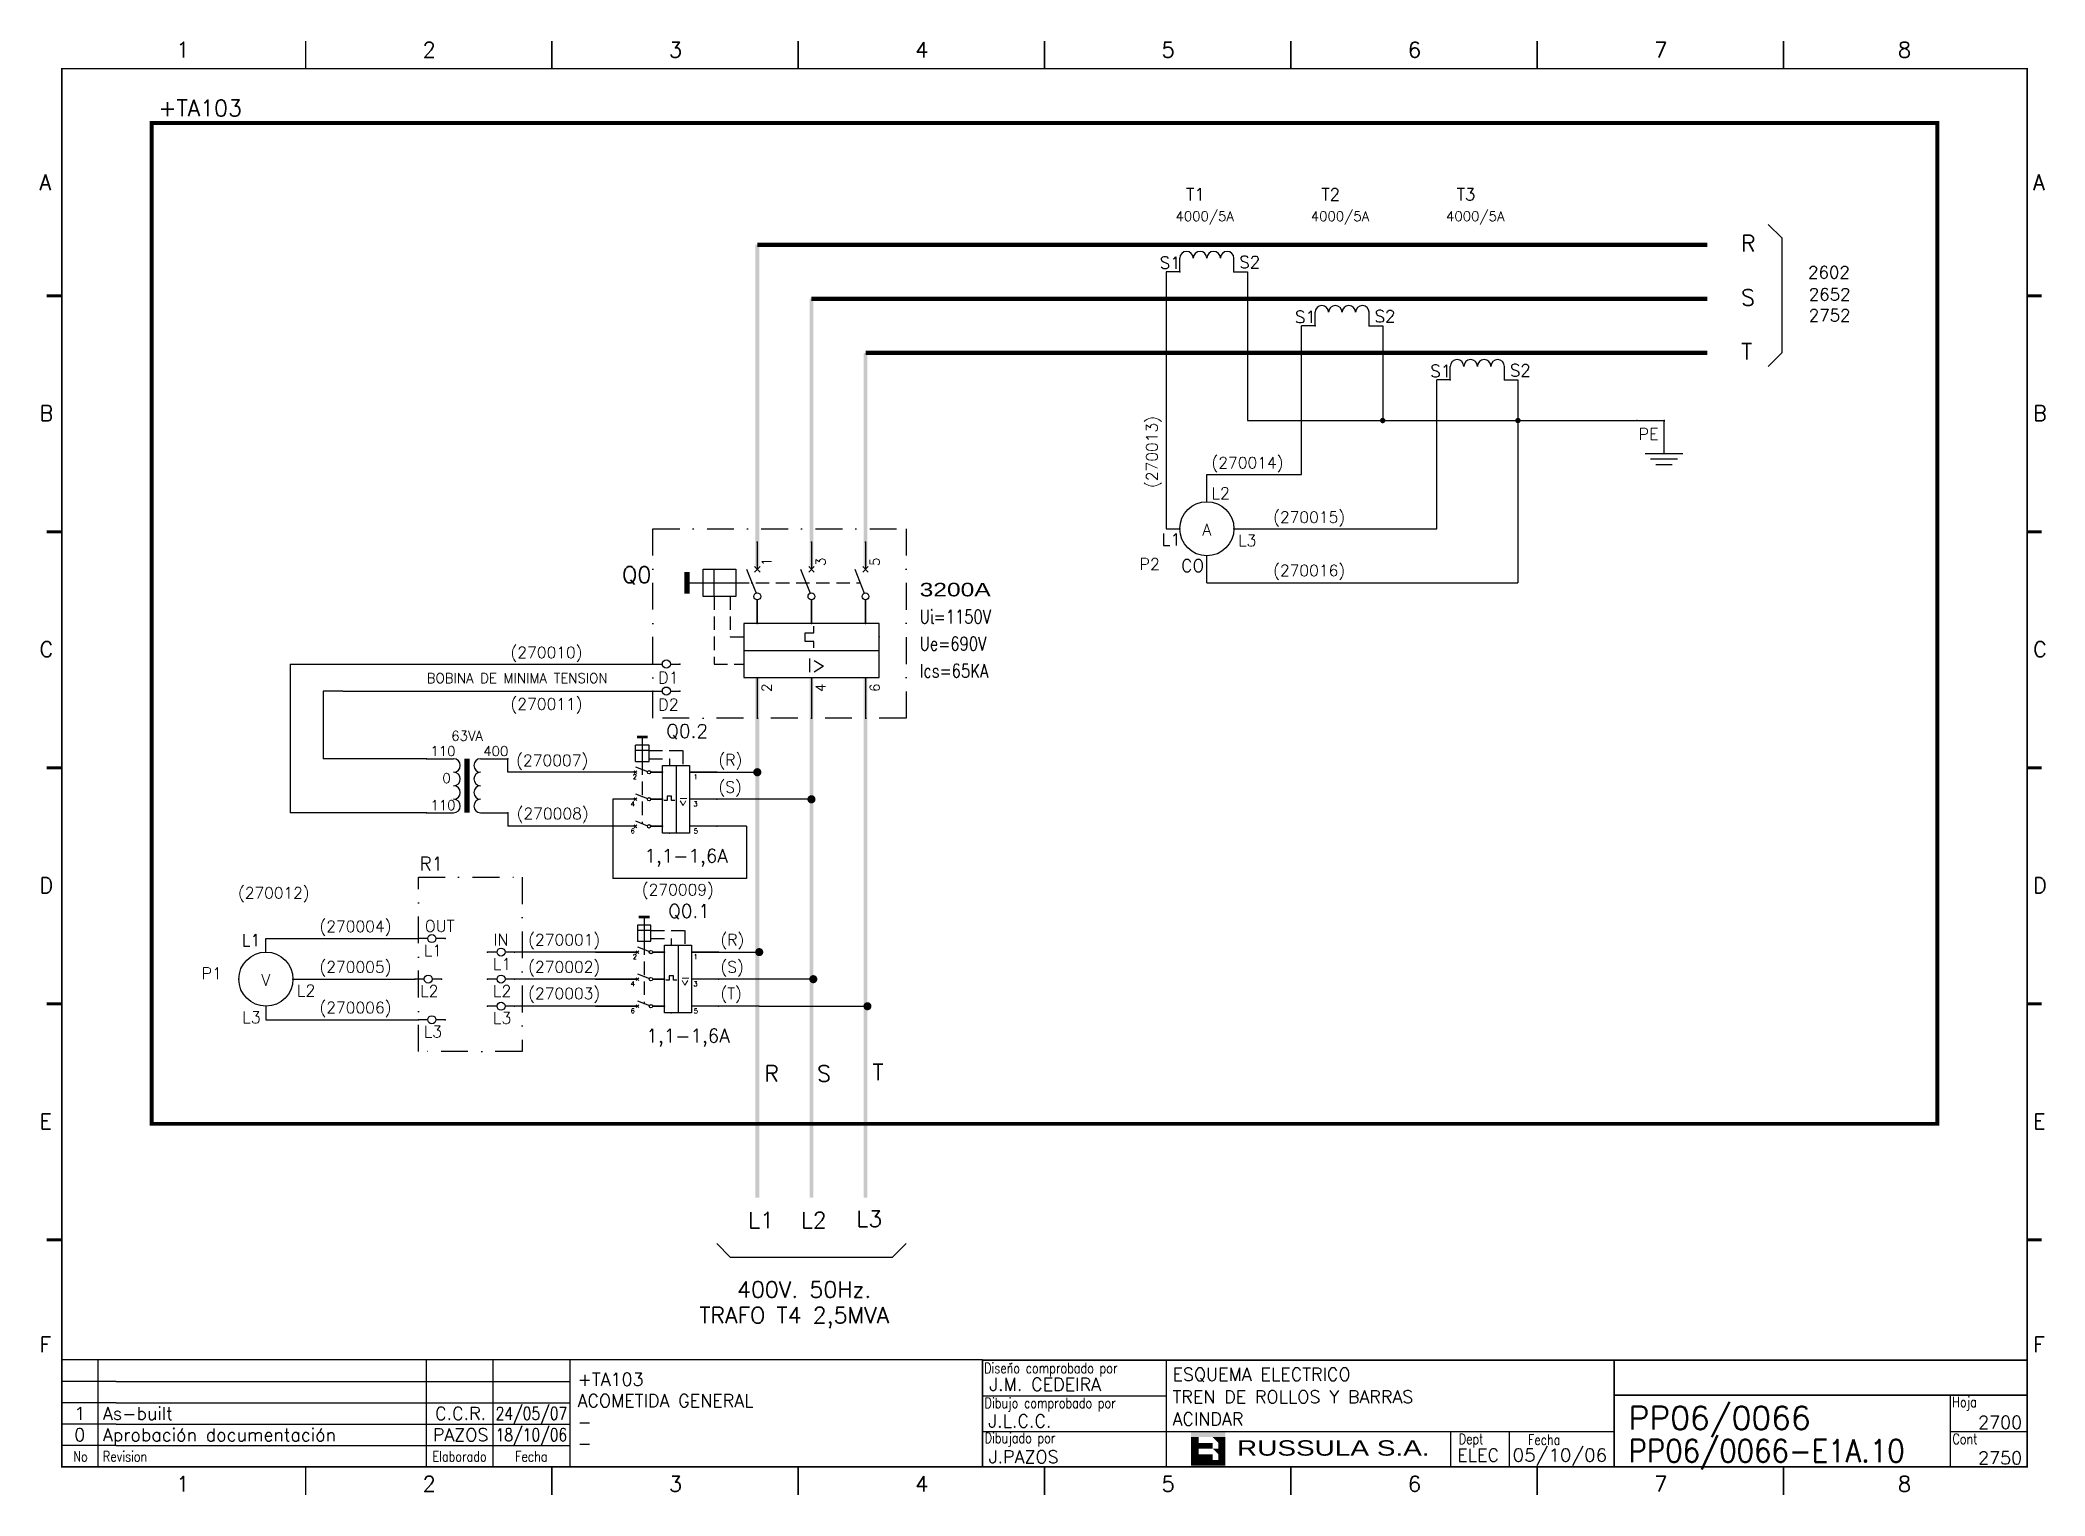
# Model space of a CAD drawing. Extents: x 415 to 789, y 5 to 276.
import ezdxf
from ezdxf.enums import TextEntityAlignment as Align

# ---------------------------------------------------------------- set-up
doc = ezdxf.new("R2010")
doc.units = 0
doc.header["$LTSCALE"] = 10
doc.header["$MEASUREMENT"] = 0
doc.linetypes.add('DASHDOT', pattern=[1, 0.5, -0.25, 0, -0.25])
doc.linetypes.add('HIDDEN', pattern=[0.375, 0.25, -0.125])
doc.layers.get('0').update_dxf_attribs({"linetype": 'CONTINUOUS'})
for name, color, linetype in [('$TYP', 7, 'CONTINUOUS'), ('1', 7, 'CONTINUOUS'), ('10', 5, 'CONTINUOUS'), ('102', 7, 'CONTINUOUS'), ('2', 7, 'CONTINUOUS'), ('8', 1, 'CONTINUOUS'), ('9', 6, 'CONTINUOUS'), ('DIBUJO', 7, 'CONTINUOUS'), ('NODE', 7, 'CONTINUOUS')]:
    doc.layers.add(name, color=color, linetype=linetype)
doc.styles.add('HELV', font='HELV.SHX')
doc.styles.add('HELVETICA', font='HELV.SHX')
doc.styles.add('LABEL', font='SIMPLEX', dxfattribs={"width": 0.8, "height": 4})
doc.styles.add('ROMANS', font='ROMANS.SHX')
doc.styles.get("Standard").update_dxf_attribs({"font": 'simplex'})

# ---------------------------------------------------------------- blocks, each defined once
blk = doc.blocks.new('NOD', base_point=(237.5, 170))
at = {"layer": 'NODE'}
blk.add_point((237.5, 170), dxfattribs=at)
blk = doc.blocks.new('$000525')
at = {"layer": '2'}
for p, q in [((0, 0), (0, -5)), ((10, 0), (10, -5)), ((0, -10), (0, -15)), ((10, -10), (10, -15))]:
    blk.add_line(p, q, dxfattribs=at)
blk.add_lwpolyline([(0, -7.5, 1, 1, 0), (10, -7.5, 1, 1, 0)], format="xyseb", dxfattribs=at)
for centre, start, end in [((1.25, -5), 180, 0), ((3.75, -5), 180, 0), ((6.25, -5), 180, 0), ((8.75, -5), 180, 0), ((1.25, -10), 0, 180), ((3.75, -10), 0, 180), ((6.25, -10), 0, 180), ((8.75, -10), 0, 180)]:
    blk.add_arc(centre, 1.25, start, end, dxfattribs=at)
for p in [(0, 0), (10, 0), (0, -15), (10, -15)]:
    blk.add_blockref('NOD', p, dxfattribs=at)
at = {"layer": '$TYP', "flags": 3}
blk.add_attdef('TYP', text='', height=2.5, dxfattribs=at).set_placement((-5, -12.5), align=Align.CENTER)
at = {"layer": '8'}
for tag, p in [('1A', (2.5, 0)), ('2A', (12.5, 0)), ('3A', (2.5, -15)), ('4A', (12.5, -15))]:
    blk.add_attdef(tag, text='', height=2.5, dxfattribs=at).set_placement(p, align=Align.CENTER)
at = {"layer": '9'}
blk.add_attdef('ID', text='', height=2.5, dxfattribs=at).set_placement((-5, -6.25), align=Align.CENTER)
blk = doc.blocks.new('$080101')
at = {"layer": '2'}
blk.add_circle((5, 0), 5, dxfattribs=at)
for p in [(0, 0), (10, 0)]:
    blk.add_blockref('NOD', p, dxfattribs=at)
at = {"layer": '$TYP', "flags": 3}
blk.add_attdef('TYP', text='', height=2.15, dxfattribs=at).set_placement((5, -8.75), align=Align.CENTER)
at = {"layer": '8'}
blk.add_attdef('1A', text='', height=2.15, dxfattribs=at).set_placement((-1, -3.325), align=Align.RIGHT)
blk.add_attdef('2A', (11, -3.325), '', height=2.15, dxfattribs=at)
at = {"layer": '9'}
for tag, p in [('ID', (5, 6.175)), ('FUNK', (5, -1.25))]:
    blk.add_attdef(tag, text='', height=2.15, dxfattribs=at).set_placement(p, align=Align.CENTER)
blk = doc.blocks.new('$$PLL21C')
for p, q in [((-2.5, 0), (-0.75, 0)), ((0.75, 0), (2.5, 0))]:
    blk.add_line(p, q)
at = {"layer": '2'}
blk.add_circle((0, 0), 0.75, dxfattribs=at)
for p in [(-2.5, 0), (2.5, 0)]:
    blk.add_blockref('NOD', p, dxfattribs=at)
at = {"layer": '8'}
blk.add_attdef('*A', (-1.5, -3.575), '', height=2.15, dxfattribs=at)
at = {"layer": '9'}
blk.add_attdef('ID', (-1.5, 1.25), '', height=2.15, dxfattribs=at)
blk = doc.blocks.new('$060303')
at = {"layer": '2'}
for p, q in [((0, 0), (2.5, 0)), ((0, -10), (2.5, -10))]:
    blk.add_line(p, q, dxfattribs=at)
for centre in [(2.5, -1.25), (2.5, -3.75), (2.5, -6.25), (2.5, -8.75)]:
    blk.add_arc(centre, 1.25, 270, 90, dxfattribs=at)
for p in [(0, 0), (0, -10)]:
    blk.add_blockref('NOD', p, dxfattribs=at)
at = {"layer": '$TYP', "flags": 3}
blk.add_attdef('TYP', text='', height=2.15, dxfattribs=at).set_placement((2.5, -15), align=Align.CENTER)
at = {"layer": '8'}
for tag, p in [('1A', (1.5, -3.325)), ('2A', (1.5, -13.325))]:
    blk.add_attdef(tag, text='', height=2.15, dxfattribs=at).set_placement(p, align=Align.RIGHT)
at = {"layer": '9'}
blk.add_attdef('ID', text='', height=2.15, dxfattribs=at).set_placement((0, 1.175), align=Align.CENTER)
blk = doc.blocks.new('$$PLR12')
blk.add_line((-2.5, 0), (2.5, 0))
at = {"layer": '2'}
for p in [(-2.5, 0), (2.5, 0)]:
    blk.add_blockref('NOD', p, dxfattribs=at)
at = {"layer": '8'}
blk.add_attdef('*A', text='', height=2.15, dxfattribs=at).set_placement((1.5, -3.575), align=Align.RIGHT)
at = {"layer": '9'}
blk.add_attdef('ID', text='', height=2.15, dxfattribs=at).set_placement((1.5, 1.25), align=Align.RIGHT)
blk = doc.blocks.new('$021501')
at = {"layer": '2'}
for p, q in [((0, -6), (0, 0)), ((-3.5, -6), (3.5, -6)), ((-2.5, -7), (2.5, -7)), ((-1.5, -8), (1.5, -8))]:
    blk.add_line(p, q, dxfattribs=at)
blk.add_blockref('NOD', (0, 0), dxfattribs=at)
blk = doc.blocks.new('newcajec')
at = {"layer": '1'}
for p, q in [((179.4, 20.85), (0.13, 20.85)), ((7, 20.85), (7, 0)), ((71, 20.85), (71, 0)), ((84, 20.85), (84, 0.09)), ((99, 20.85), (99, 0)), ((184.64, 20.18), (184.81, 20.01)), ((184.81, 20.01), (185.18, 20.25)), ((215.2, 20.8), (215.2, 0)), ((10.6, 16.64), (0, 16.64)), ((10.6, 16.64), (99, 16.64)), ((10.6, 12.48), (0, 12.48)), ((10.6, 12.48), (99, 12.48)), ((179.4, 13.87), (215.2, 13.87)), ((368, 14.06), (368, 0)), ((10.6, 8.32), (0, 8.32)), ((10.6, 8.32), (99, 8.32)), ((10.6, 4.16), (0, 4.16)), ((10.6, 4.16), (99, 4.16)), ((179.4, 6.93), (267.63, 6.93)), ((267.63, 6.93), (302.5, 6.93)), ((270.63, 6.91), (270.63, 0)), ((282.07, 6.93), (282.07, 0)), ((368, 6.93), (383, 6.93))]:
    blk.add_line(p, q, dxfattribs=at)
for points in [[(47.5, 272.5, 0.3, 0.3, 0), (47.5, 277.91, 0.3, 0.3, 0)], [(95.5, 272.5, 0.3, 0.3, 0), (95.5, 277.91, 0.3, 0.3, 0)], [(143.5, 272.5, 0.3, 0.3, 0), (143.5, 277.91, 0.3, 0.3, 0)], [(191.5, 272.5, 0.3, 0.3, 0), (191.5, 277.91, 0.3, 0.3, 0)], [(239.5, 272.5, 0.3, 0.3, 0), (239.5, 277.91, 0.3, 0.3, 0)], [(287.5, 272.5, 0.3, 0.3, 0), (287.5, 277.91, 0.3, 0.3, 0)], [(335.5, 272.5, 0.3, 0.3, 0), (335.5, 277.91, 0.3, 0.3, 0)], [(-2.99, 228.23, 0.6, 0.6, 0), (-0.18, 228.23, 0.6, 0.6, 0)], [(383.01, 228.23, 0.6, 0.6, 0), (385.82, 228.23, 0.6, 0.6, 0)], [(-2.99, 182.23, 0.6, 0.6, 0), (-0.18, 182.23, 0.6, 0.6, 0)], [(383.01, 182.23, 0.6, 0.6, 0), (385.82, 182.23, 0.6, 0.6, 0)], [(-2.99, 136.23, 0.6, 0.6, 0), (-0.18, 136.23, 0.6, 0.6, 0)], [(383.01, 136.23, 0.6, 0.6, 0), (385.82, 136.23, 0.6, 0.6, 0)], [(-2.99, 90.23, 0.6, 0.6, 0), (-0.18, 90.23, 0.6, 0.6, 0)], [(383.01, 90.23, 0.6, 0.6, 0), (385.82, 90.23, 0.6, 0.6, 0)], [(-2.99, 44.23, 0.6, 0.6, 0), (-0.18, 44.23, 0.6, 0.6, 0)], [(383.01, 44.23, 0.6, 0.6, 0), (385.82, 44.23, 0.6, 0.6, 0)], [(383, 20.8, 0.3, 0.3, 0), (179.4, 20.8, 0.3, 0.3, 0), (179.4, 0, 0.3, 0.3, 0)], [(302.5, 20.8, 0.3, 0.3, 0), (302.5, 0, 0.3, 0.3, 0)], [(302.5, 14, 0.3, 0.3, 0), (383, 14, 0.3, 0.3, 0)], [(47.5, -5.5, 0.3, 0.3, 0), (47.5, -0.09, 0.3, 0.3, 0)], [(95.5, -5.5, 0.3, 0.3, 0), (95.5, -0.09, 0.3, 0.3, 0)], [(143.5, -5.5, 0.3, 0.3, 0), (143.5, -0.09, 0.3, 0.3, 0)], [(191.5, -5.5, 0.3, 0.3, 0), (191.5, -0.09, 0.3, 0.3, 0)], [(239.5, -5.5, 0.3, 0.3, 0), (239.5, -0.09, 0.3, 0.3, 0)], [(287.5, -5.5, 0.3, 0.3, 0), (287.5, -0.09, 0.3, 0.3, 0)], [(335.5, -5.5, 0.3, 0.3, 0), (335.5, -0.09, 0.3, 0.3, 0)]]:
    blk.add_lwpolyline(points, format="xyseb", dxfattribs=at)
at = {"layer": '1', "const_width": 0.3}
blk.add_lwpolyline([(0, 0), (0, 272.5), (383, 272.5), (383, 0)], close=True, dxfattribs=at)
at = {"layer": '2', "color": 14}
for p, q in [((221.42, 4.69), (221.42, 5.81)), ((221.42, 2.47), (221.42, 3.58))]:
    blk.add_line(p, q, dxfattribs=at)
for points in [[(220.05, 5.81), (220.05, 6.92), (226.74, 5.81), (226.74, 6.92)], [(221.42, 2.47), (220.05, 2.47), (221.42, 5.81), (220.05, 5.81)], [(221.42, 4.69), (224.25, 4.69), (221.42, 3.58), (224.25, 3.58)], [(224.25, 5.81), (225.37, 5.81), (225.37, 4.69)], [(225.37, 5.81), (226.74, 5.81), (225.37, 1.35), (226.74, 1.35)], [(224.25, 0.24), (224.25, 2.47), (220.05, 0.24), (220.05, 2.47)], [(224.25, 3.58), (225.37, 3.58), (225.37, 2.47)], [(226.74, 1.35), (226.74, 0.24), (224.25, 1.35), (224.25, 0.24)]]:
    blk.add_solid(points, dxfattribs=at)
at = {"layer": '1', "style": 'ROMANS'}
for s, p in [('1', (22.29, 274.68)), ('2', (70.29, 274.68)), ('3', (118.29, 274.68)), ('4', (166.29, 274.68)), ('5', (214.29, 274.68)), ('6', (262.29, 274.68)), ('7', (310.29, 274.68)), ('8', (357.79, 274.68)), ('A', (-4.37, 248.84)), ('A', (384.13, 248.84)), ('B', (-4.37, 203.84)), ('B', (384.13, 203.84)), ('C', (-4.37, 157.84)), ('C', (384.13, 157.84)), ('D', (-4.37, 111.84)), ('D', (384.13, 111.84)), ('E', (-4.37, 65.84)), ('E', (384.13, 65.84)), ('F', (-4.37, 22.34)), ('F', (384.13, 22.34)), ('1', (22.29, -4.82)), ('2', (70.29, -4.82)), ('3', (118.29, -4.82)), ('4', (166.29, -4.82)), ('5', (214.29, -4.82)), ('6', (262.29, -4.82)), ('7', (310.29, -4.82)), ('8', (357.79, -4.82))]:
    blk.add_text(s, height=3, dxfattribs=at).set_placement(p)
at = {"layer": '1', "style": 'LABEL', "width": 0.8}
for s, p in [('Diseno comprobado por', (179.73, 18.27)), ('Dibujo comprobado por', (179.81, 11.47)), ('Hoja', (368.38, 11.66)), ('Dibujado por', (179.83, 4.64)), ('Fecha', (285.71, 4.3)), ('Cont', (368.43, 4.46)), ('No', (2.23, 1.05)), ('Revision', (8, 1.05))]:
    blk.add_text(s, height=2, dxfattribs=at).set_placement(p)
for s, p in [('Dept', (274.61, 4.44)), ('Elaborado', (77.5, 1.05)), ('Fecha', (91.5, 1.05))]:
    blk.add_text(s, height=2, dxfattribs=at).set_placement(p, align=Align.CENTER)
at = {"layer": '10', "style": 'ROMANS'}
for tag, p in [('REV41', (3.5, 18.74)), ('REV43', (77.7, 18.74)), ('REV31', (3.5, 14.58)), ('REV33', (77.7, 14.58)), ('REV21', (3.5, 10.42)), ('REV23', (77.7, 10.42)), ('REV11', (3.5, 6.27)), ('REV13', (77.7, 6.27))]:
    blk.add_attdef(tag, text='', height=2.5, dxfattribs=at).set_placement(p, align=Align.MIDDLE)
for tag, p, height in [('REV42', (8, 17.49), 2.5), ('REV32', (8, 13.33), 2.5), ('SHEETNAME1', (100.5, 15.83), 2.5), ('DESIGNCHECK', (180.74, 14.83), 2.5), ('DOCUMENTTYPE', (216.43, 16.8), 2.5), ('NOTA', (305.32, 15.8), 3), ('SHEETNAME2', (100.5, 11.67), 2.5), ('OBJECT', (216.43, 12.4), 2.5), ('ORDER', (305.32, 7.3), 4.5), ('REV22', (8, 9.17), 2.5), ('SHEETNAME3', (100.5, 7.51), 2.5), ('DRAWINGCHECK', (180.53, 7.71), 2.5), ('CUSTOMER', (216.43, 8.08), 2.5), ('REV12', (8, 5.01), 2.5), ('SHEETNAME4', (100.5, 3.35), 2.5), ('DOCUMENT_ID', (305.32, 0.93), 4.4), ('USER', (180.63, 0.71), 2.5), ('DEPARTMENT', (271.93, 1.05), 2.5)]:
    blk.add_attdef(tag, p, '', height=height, dxfattribs=at)
for tag, width, p, p2 in [('REV44', 1.221199, (84.53, 17.49), (98.48, 17.49)), ('REV34', 1.221199, (84.53, 13.33), (98.48, 13.33)), ('REV24', 1.221199, (84.53, 9.17), (98.48, 9.17)), ('REV14', 1.221199, (84.53, 5.01), (98.48, 5.01)), ('CREATED2', 7.039915, (282.71, 1.05), (301.14, 1.05))]:
    blk.add_attdef(tag, text='', height=2.5, dxfattribs=dict(at, width=width)).set_placement(p, p2, align=Align.FIT)
for tag, p in [('SHEET', (382, 7.43)), ('NEXTSHEET', (382, 0.5))]:
    blk.add_attdef(tag, text='', height=2.5, dxfattribs=at).set_placement(p, align=Align.RIGHT)
at = {"layer": 'DIBUJO', "color": 14, "style": 'HELVETICA', "width": 1.3}
blk.add_text('RUSSULA S.A.', height=3, dxfattribs=at).set_placement((229, 2.19))
blk = doc.blocks.new('$$PLD12C')
for p, q in [((0, 2.5), (0, 0.75)), ((0, -0.75), (0, -2.5))]:
    blk.add_line(p, q)
at = {"layer": '2'}
blk.add_circle((0, 0), 0.75, dxfattribs=at)
for p in [(0, 2.5), (0, -2.5)]:
    blk.add_blockref('NOD', p, dxfattribs=at)
at = {"layer": '8'}
blk.add_attdef('*A', (1.25, -1.5), '', height=2.15, dxfattribs=at)
at = {"layer": '9'}
blk.add_attdef('ID', text='', height=2.15, dxfattribs=at).set_placement((-1.25, -1.5), align=Align.RIGHT)

msp = doc.modelspace()

# ---------------------------------------------------------------- linework, layer by layer
for p, q in [((548.98, 167.81), (548.98, 172.21)), ((559.06, 167.81), (559.06, 172.21)), ((569.14, 167.81), (569.14, 172.23)), ((461.96, 160.25), (461.96, 150.48)), ((548.98, 157.73), (548.98, 150.19)), ((559.06, 157.73), (559.06, 150.19)), ((569.14, 157.73), (569.14, 150.19)), ((531.33, 140.09), (529.13, 140.09)), ((531.33, 135.05), (529.13, 135.05)), ((531.33, 130.01), (529.12, 130.01)), ((518.86, 106.58), (526.64, 106.58)), ((531.69, 106.58), (529.49, 106.58)), ((518.86, 101.54), (526.64, 101.54)), ((531.69, 101.54), (529.49, 101.54)), ((518.86, 96.5), (526.64, 96.5)), ((531.69, 96.5), (529.48, 96.5))]:
    msp.add_line(p, q)
for p in [(546.46, 165.29), (571.66, 165.29), (532.59, 141.35), (532.59, 128.75), (532.95, 107.84), (532.95, 95.24)]:
    msp.add_point(p)
at = {"layer": '102'}
for p, q in [((548.98, 182.93), (548.98, 177.89)), ((559.06, 182.93), (559.06, 177.89)), ((569.14, 182.93), (569.14, 177.89)), ((546.96, 177.89), (548.74, 173.44)), ((557.04, 177.89), (558.82, 173.44)), ((567.12, 177.89), (568.9, 173.44)), ((548.98, 172.22), (548.98, 167.81)), ((559.06, 172.22), (559.06, 167.81)), ((569.14, 172.22), (569.14, 167.81)), ((571.66, 167.81), (546.46, 167.81)), ((546.46, 167.81), (546.46, 162.77)), ((557.87, 164.47), (557.87, 166.08)), ((557.87, 166.08), (559.48, 166.08)), ((559.48, 164.47), (557.87, 164.47)), ((559.48, 166.08), (559.48, 167.31)), ((559.48, 163.28), (559.48, 164.47)), ((571.66, 162.77), (571.66, 167.81)), ((546.46, 162.77), (571.66, 162.77)), ((546.46, 162.77), (546.46, 157.73)), ((571.66, 157.73), (571.66, 162.77)), ((546.46, 157.73), (571.66, 157.73)), ((526.29, 141.1), (528.52, 140.21)), ((529.13, 140.09), (531.33, 140.09)), ((531.33, 128.75), (531.33, 141.35)), ((531.33, 141.35), (533.85, 141.35)), ((533.85, 141.35), (533.85, 128.75)), ((533.85, 141.35), (536.37, 141.35)), ((536.37, 141.35), (536.37, 128.75)), ((541.41, 140.09), (536.37, 140.09)), ((526.29, 136.06), (528.52, 135.17)), ((529.13, 135.05), (531.33, 135.05)), ((532.2, 134.84), (531.58, 134.84)), ((533, 135.65), (532.2, 135.65)), ((532.2, 135.65), (532.2, 134.84)), ((533, 134.84), (533, 135.65)), ((533.6, 134.84), (533, 134.84)), ((541.41, 135.05), (536.37, 135.05)), ((526.29, 131.02), (528.52, 130.13)), ((529.13, 130.01), (531.33, 130.01)), ((533.85, 128.75), (531.33, 128.75)), ((536.37, 128.75), (533.85, 128.75)), ((541.41, 130.01), (536.37, 130.01)), ((526.65, 106.58), (518.86, 106.58)), ((526.65, 107.58), (528.88, 106.69)), ((529.49, 106.58), (531.69, 106.58)), ((531.69, 95.24), (531.69, 107.84)), ((531.69, 107.84), (534.21, 107.84)), ((534.21, 107.84), (536.73, 107.84)), ((534.21, 107.84), (534.21, 95.24)), ((536.73, 107.84), (536.73, 95.24)), ((541.77, 106.58), (536.73, 106.58)), ((526.65, 101.54), (518.86, 101.54)), ((526.65, 102.54), (528.88, 101.65)), ((529.49, 101.54), (531.69, 101.54)), ((532.56, 101.33), (531.94, 101.33)), ((532.56, 102.13), (532.56, 101.33)), ((533.37, 102.13), (532.56, 102.13)), ((533.37, 101.33), (533.37, 102.13)), ((533.96, 101.33), (533.37, 101.33)), ((541.77, 101.54), (536.73, 101.54)), ((526.65, 97.5), (528.88, 96.61)), ((526.65, 96.5), (518.86, 96.5)), ((529.49, 96.5), (531.69, 96.5)), ((534.21, 95.24), (531.69, 95.24)), ((536.73, 95.24), (534.21, 95.24)), ((541.77, 96.5), (536.73, 96.5))]:
    msp.add_line(p, q, dxfattribs=at)
for centre, radius in [((548.98, 172.85), 0.63), ((559.06, 172.85), 0.63), ((569.14, 172.85), 0.63), ((528.81, 140.09), 0.315), ((528.81, 135.05), 0.315), ((528.81, 130.01), 0.315), ((529.17, 106.58), 0.315), ((529.17, 101.54), 0.315), ((529.17, 96.5), 0.315)]:
    msp.add_circle(centre, radius, dxfattribs=at)
for p in [(547.97, 175.37), (558.05, 175.37), (568.13, 175.37), (527.55, 140.6), (527.55, 135.56), (527.55, 130.52), (527.91, 107.08), (527.91, 102.04), (527.91, 97)]:
    msp.add_point(p, dxfattribs=at)
at = {"layer": '2', "color": 7}
for p, q in [((737.3, 242.15), (739.82, 239.63)), ((739.82, 239.63), (739.82, 218.21)), ((625.16, 233.33), (625.16, 185.45)), ((627.68, 233.33), (625.16, 233.33)), ((640.28, 233.33), (640.28, 205.61)), ((650.36, 195.53), (650.36, 223.25)), ((652.88, 223.25), (650.36, 223.25)), ((665.48, 223.25), (665.48, 205.61)), ((739.82, 218.21), (737.3, 215.69)), ((675.56, 185.45), (675.56, 213.17)), ((678.08, 213.17), (675.56, 213.17)), ((690.68, 213.17), (690.68, 205.61)), ((640.28, 205.61), (712.85, 205.61)), ((690.68, 205.61), (690.68, 175.37)), ((632.72, 195.53), (650.36, 195.53)), ((632.72, 190.49), (632.72, 195.53)), ((625.16, 185.45), (627.68, 185.45)), ((637.76, 185.45), (675.56, 185.45)), ((632.72, 175.37), (632.72, 180.41)), ((632.72, 175.37), (690.68, 175.37)), ((461.96, 160.25), (529.52, 160.25)), ((471.76, 155.21), (468.08, 155.21)), ((468.08, 155.21), (468.08, 142.61)), ((471.76, 155.21), (529.52, 155.21)), ((461.96, 150.48), (461.96, 132.53)), ((477.29, 142.61), (468.08, 142.61)), ((487.35, 142.61), (477.29, 142.61)), ((502.47, 140.09), (502.47, 142.61)), ((526.29, 142.11), (526.29, 145.13)), ((526.29, 140.09), (502.47, 140.09)), ((536.37, 140.09), (548.97, 140.09)), ((522.06, 135.05), (522.06, 120.28)), ((526.29, 135.05), (522.06, 135.05)), ((559.05, 135.05), (536.37, 135.05)), ((477.29, 132.53), (461.96, 132.53)), ((487.35, 132.53), (477.29, 132.53)), ((502.47, 132.53), (502.47, 130.01)), ((526.29, 130.01), (502.47, 130.01)), ((546.99, 130.01), (536.37, 130.01)), ((546.99, 130.01), (546.99, 120.28)), ((546.99, 120.28), (522.06, 120.28)), ((457.43, 109.1), (485.84, 109.1)), ((457.43, 106.58), (457.43, 109.1)), ((524.76, 106.58), (503.74, 106.58)), ((536.73, 106.58), (549.33, 106.58)), ((462.47, 101.54), (485.17, 101.54)), ((524.76, 101.54), (503.74, 101.54)), ((559.41, 101.54), (536.73, 101.54)), ((457.43, 96.5), (457.43, 93.98)), ((457.43, 93.98), (485.84, 93.98)), ((524.76, 96.5), (503.74, 96.5)), ((549.33, 96.5), (536.73, 96.5)), ((549.33, 96.5), (569.49, 96.5)), ((543.94, 49.76), (541.42, 52.28)), ((543.94, 49.76), (574.18, 49.76)), ((574.18, 49.76), (576.7, 52.28))]:
    msp.add_line(p, q, dxfattribs=at)
at = {"layer": '2'}
for p, q in [((627.68, 233.33), (627.68, 233.33)), ((637.76, 233.33), (640.28, 233.33)), ((652.88, 223.25), (652.88, 223.25)), ((662.96, 223.25), (665.48, 223.25)), ((678.08, 213.17), (678.08, 213.17)), ((688.16, 213.17), (690.68, 213.17))]:
    msp.add_line(p, q, dxfattribs=at)
at = {"layer": '2', "color": 7, "linetype": 'DASHDOT'}
for p, q in [((529.52, 185.45), (576.7, 185.45)), ((529.52, 150.19), (529.52, 185.45)), ((576.7, 185.45), (576.7, 150.19)), ((576.7, 150.19), (529.52, 150.19)), ((485.84, 120.53), (505.16, 120.53)), ((485.84, 88.03), (485.84, 120.53)), ((505.16, 120.53), (505.16, 88.03)), ((505.16, 88.03), (485.84, 88.03))]:
    msp.add_line(p, q, dxfattribs=at)
at = {"layer": '2', "linetype": 'HIDDEN'}
for p, q in [((540.91, 172.85), (540.91, 160.25)), ((543.94, 172.85), (543.94, 165.29)), ((544.95, 175.37), (568.15, 175.37)), ((543.94, 165.29), (546.46, 165.29)), ((540.91, 160.25), (546.46, 160.25)), ((527.55, 142.11), (527.55, 130.51)), ((528.81, 144.12), (535.11, 144.12)), ((528.81, 142.61), (532.59, 142.61)), ((532.59, 142.61), (532.59, 141.35)), ((535.11, 144.12), (535.11, 141.35)), ((527.91, 108.59), (527.91, 96.99)), ((529.17, 110.61), (535.47, 110.61)), ((529.17, 109.1), (532.95, 109.1)), ((532.95, 109.1), (532.95, 107.84)), ((535.47, 110.61), (535.47, 107.84))]:
    msp.add_line(p, q, dxfattribs=at)
at = {"layer": '2', "color": 3, "linetype": 'DASHDOT'}
msp.add_lwpolyline([(436.16, 261.05, 0.706, 0.706, 0), (768.8, 261.05, 0.706, 0.706, 0), (768.8, 74.57, 0.706, 0.706, 0), (436.16, 74.57, 0.706, 0.706, 0), (436.16, 261.05, 0.706, 0.706, 0)], format="xyseb", dxfattribs=at)
at = {"layer": '2', "color": 7}
for points in [[(548.98, 238.37, 0.806, 0.806, 0), (725.96, 238.37, 0.806, 0.806, 0)], [(559.06, 228.29, 0.806, 0.806, 0), (725.96, 228.29, 0.806, 0.806, 0)], [(569.14, 218.21, 0.806, 0.806, 0), (725.96, 218.21, 0.806, 0.806, 0)]]:
    msp.add_lwpolyline(points, format="xyseb", dxfattribs=at)
for points in [[(665.23, 205.61, 0.504, 0.504, 1), (665.73, 205.61, 0.504, 0.504, 1)], [(690.43, 205.61, 0.504, 0.504, 1), (690.93, 205.61, 0.504, 0.504, 1)], [(548.98, 140.47, 0.756, 0.756, 1), (548.98, 139.71, 0.756, 0.756, 1)], [(559.06, 135.43, 0.756, 0.756, 1), (559.06, 134.67, 0.756, 0.756, 1)], [(549.33, 106.95, 0.756, 0.756, 1), (549.33, 106.2, 0.756, 0.756, 1)], [(559.41, 101.91, 0.756, 0.756, 1), (559.41, 101.16, 0.756, 0.756, 1)], [(569.49, 96.87, 0.756, 0.756, 1), (569.49, 96.12, 0.756, 0.756, 1)]]:
    msp.add_lwpolyline(points, format="xyseb", close=True, dxfattribs=at)
at = {"layer": '2'}
for points in [[(549.33, 238.37), (548.63, 238.37), (549.33, 178.38), (548.63, 178.38)], [(559.41, 228.29), (558.71, 228.29), (559.41, 178.38), (558.71, 178.38)], [(569.49, 218.21), (568.79, 218.21), (569.49, 178.38), (568.79, 178.38)], [(536.38, 177.39), (535.37, 177.39), (536.38, 173.36), (535.37, 173.36)], [(549.33, 157.73), (548.63, 157.73), (549.33, 60.85), (548.63, 60.85)], [(559.41, 157.73), (558.71, 157.73), (559.41, 60.85), (558.71, 60.85)], [(569.49, 157.73), (568.79, 157.73), (569.49, 60.85), (568.79, 60.85)], [(526.54, 146.39), (526.54, 146.9), (528.56, 146.39), (528.56, 146.9)], [(526.9, 112.88), (526.9, 113.38), (528.92, 112.88), (528.92, 113.38)]]:
    msp.add_trace(points, dxfattribs=at)
at = {"layer": 'DIBUJO'}
for p, q in [((538.9, 177.89), (544.95, 177.89)), ((538.9, 172.85), (538.9, 177.89)), ((540.91, 172.85), (540.91, 177.89)), ((544.95, 177.89), (544.95, 172.85)), ((548.47, 178.4), (549.48, 177.39)), ((549.48, 178.4), (548.47, 177.39)), ((559.56, 178.4), (558.55, 177.39)), ((558.55, 178.4), (559.56, 177.39)), ((569.64, 178.4), (568.63, 177.39)), ((568.63, 178.4), (569.64, 177.39)), ((536.38, 175.37), (544.95, 175.37)), ((544.95, 172.85), (538.9, 172.85)), ((527.55, 146.39), (527.55, 142.11)), ((528.81, 145.13), (526.29, 145.13)), ((528.81, 144.12), (526.29, 144.12)), ((526.29, 142.11), (528.81, 142.11)), ((528.81, 142.11), (528.81, 145.13)), ((526.04, 140.34), (526.54, 139.84)), ((526.04, 139.84), (526.54, 140.34)), ((526.04, 134.8), (526.54, 135.3)), ((526.04, 135.3), (526.54, 134.8)), ((526.04, 129.76), (526.54, 130.26)), ((526.04, 130.26), (526.54, 129.76)), ((527.91, 112.88), (527.91, 108.59)), ((529.17, 111.62), (526.65, 111.62)), ((526.65, 111.62), (526.65, 108.59)), ((529.17, 110.61), (526.65, 110.61)), ((526.65, 108.59), (529.17, 108.59)), ((529.17, 108.59), (529.17, 111.62)), ((526.4, 106.32), (526.9, 106.83)), ((526.4, 106.83), (526.9, 106.32)), ((526.4, 101.79), (526.9, 101.28)), ((526.4, 101.28), (526.9, 101.79)), ((526.4, 96.75), (526.9, 96.24)), ((526.4, 96.24), (526.9, 96.75))]:
    msp.add_line(p, q, dxfattribs=at)

# ---------------------------------------------------------------- block references
at = {"layer": '2', "color": 7}
ref = msp.add_blockref('newcajec', (419.42, 10.67), dxfattribs=dict(at, xscale=0.9559645400012369, yscale=0.9559645400012369, zscale=0.9559645400012403))
ref.add_attrib('REV24', '24/05/07', dxfattribs={"layer": '10', "height": 2.39, "style": 'ROMANS', "width": 0.728168}).set_placement((500.22, 19.44), (513.56, 19.44), align=Align.FIT)
ref.add_attrib('SHEETNAME3', '-', (515.49, 17.84), dxfattribs={"layer": '10', "height": 2.39, "style": 'ROMANS'})
ref.add_attrib('SHEETNAME2', 'ACOMETIDA GENERAL', (515.49, 21.82), dxfattribs={"layer": '10', "height": 2.3899, "style": 'ROMANS'})
ref.add_attrib('SHEETNAME1', '+TA103', (515.49, 25.8), dxfattribs={"layer": '10', "height": 2.39, "style": 'ROMANS'})
ref.add_attrib('USER', 'J.PAZOS', (592.1, 11.35), dxfattribs={"layer": '10', "height": 2.39, "style": 'ROMANS'})
ref.add_attrib('DRAWINGCHECK', 'J.L.C.C.', (592, 18.04), dxfattribs={"layer": '10', "height": 2.39, "style": 'ROMANS'})
ref.add_attrib('DESIGNCHECK', 'J.M. CEDEIRA', (592.2, 24.85), dxfattribs={"layer": '10', "height": 2.3899, "style": 'ROMANS'})
ref.add_attrib('REV22', 'As-built', (427.07, 19.44), dxfattribs={"layer": '10', "height": 2.39, "style": 'ROMANS'})
ref.add_attrib('REV12', 'Aprobación documentación', (427.07, 15.46), dxfattribs={"layer": '10', "height": 2.3899, "style": 'ROMANS'})
ref.add_attrib('REV21', '1', dxfattribs={"layer": '10', "height": 2.39, "style": 'ROMANS'}).set_placement((422.76, 20.63), align=Align.MIDDLE)
ref.add_attrib('REV11', '0', dxfattribs={"layer": '10', "height": 2.39, "style": 'ROMANS'}).set_placement((422.76, 16.66), align=Align.MIDDLE)
ref.add_attrib('SHEETNAME4', '-', (515.49, 13.87), dxfattribs={"layer": '10', "height": 2.39, "style": 'ROMANS'})
ref.add_attrib('REV14', '18/10/06', dxfattribs={"layer": '10', "height": 2.39, "style": 'ROMANS', "width": 0.728168}).set_placement((500.22, 15.46), (513.56, 15.46), align=Align.FIT)
ref.add_attrib('REV23', 'C.C.R.', dxfattribs={"layer": '10', "height": 2.39, "style": 'ROMANS'}).set_placement((493.7, 20.63), align=Align.MIDDLE)
ref.add_attrib('REV13', 'PAZOS', dxfattribs={"layer": '10', "height": 2.39, "style": 'ROMANS'}).set_placement((493.7, 16.66), align=Align.MIDDLE)
ref.add_attrib('DOCUMENT_ID', 'PP06/0066-E1A.10', (711.3, 11.56), dxfattribs={"layer": '10', "height": 4.2062, "style": 'ROMANS', "width": 0.9})
ref.add_attrib('ORDER', 'PP06/0066', (711.3, 17.65), dxfattribs={"layer": '10', "height": 4.302, "style": 'ROMANS'})
ref.add_attrib('CUSTOMER', 'ACINDAR', (626.32, 18.4), dxfattribs={"layer": '10', "height": 2.39, "style": 'ROMANS'})
ref.add_attrib('OBJECT', 'TREN DE ROLLOS Y BARRAS', (626.32, 22.53), dxfattribs={"layer": '10', "height": 2.3899, "style": 'ROMANS'})
ref.add_attrib('DOCUMENTTYPE', 'ESQUEMA ELECTRICO', (626.32, 26.73), dxfattribs={"layer": '10', "height": 2.3899, "style": 'ROMANS'})
ref.add_attrib('CREATED2', '05/10/06', dxfattribs={"layer": '10', "height": 2.39, "style": 'ROMANS', "width": 0.961976}).set_placement((689.68, 11.67), (707.3, 11.67), align=Align.FIT)
ref.add_attrib('DEPARTMENT', 'ELEC', (679.37, 11.67), dxfattribs={"layer": '10', "height": 2.39, "style": 'ROMANS'})
ref.add_attrib('NEXTSHEET', '2750', dxfattribs={"layer": '10', "height": 2.39, "style": 'ROMANS'}).set_placement((784.6, 11.15), align=Align.RIGHT)
ref.add_attrib('SHEET', '2700', dxfattribs={"layer": '10', "height": 2.39, "style": 'ROMANS'}).set_placement((784.6, 17.77), align=Align.RIGHT)
at = {"layer": '2'}
for name, p, xscale, yscale, zscale, rotation in [('$060303', (627.68, 233.33), 1.007999999999981, 1.007999999999981, 1.008, 90), ('$060303', (652.88, 223.25), 1.007999999999981, 1.007999999999981, 1.008, 90), ('$060303', (678.08, 213.17), 1.007999999999981, 1.007999999999981, 1.008, 90), ('NOD', (531.33, 140.09), -0.5040000000000191, 0.5040000000000191, 0.5039999999999997, 90), ('NOD', (541.41, 140.09), 1.007999999999981, 1.007999999999981, 1.008, 270), ('NOD', (531.33, 135.05), -0.5040000000000191, 0.5040000000000191, 0.5039999999999997, 90), ('NOD', (541.41, 135.05), 1.007999999999981, 1.007999999999981, 1.008, 270), ('NOD', (531.33, 130.01), -0.5040000000000191, 0.5040000000000191, 0.5039999999999997, 90), ('NOD', (531.33, 130.01), -0.5040000000000191, 0.5040000000000191, 0.5039999999999997, 90), ('NOD', (541.41, 130.01), 1.007999999999981, 1.007999999999981, 1.008, 270), ('NOD', (531.69, 106.58), -0.5040000000000191, 0.5040000000000191, 0.5039999999999997, 90), ('NOD', (541.77, 106.58), 1.007999999999981, 1.007999999999981, 1.008, 270), ('NOD', (531.69, 101.54), -0.5040000000000191, 0.5040000000000191, 0.5039999999999997, 90), ('NOD', (541.77, 101.54), 1.007999999999981, 1.007999999999981, 1.008, 270), ('NOD', (531.69, 96.5), -0.5040000000000191, 0.5040000000000191, 0.5039999999999997, 90), ('NOD', (531.69, 96.5), -0.5040000000000191, 0.5040000000000191, 0.5039999999999997, 90), ('NOD', (541.77, 96.5), 1.007999999999981, 1.007999999999981, 1.008, 270)]:
    msp.add_blockref(name, p, dxfattribs=dict(at, xscale=xscale, yscale=yscale, zscale=zscale, rotation=rotation))
at = {"layer": '2', "xscale": 1.007999999999981, "yscale": 1.007999999999981, "zscale": 1.008}
msp.add_blockref('$$PLR12', (715.37, 205.61), dxfattribs=at).add_auto_attribs({'*A': 'PE'})
for name, p in [('$021501', (717.89, 205.5)), ('NOD', (548.98, 182.93)), ('NOD', (559.06, 182.93)), ('NOD', (569.14, 182.93)), ('NOD', (548.98, 167.81)), ('NOD', (559.06, 167.81)), ('NOD', (569.14, 167.81)), ('NOD', (569.14, 167.81)), ('NOD', (581.74, 167.81))]:
    msp.add_blockref(name, p, dxfattribs=at)
at = {"layer": '2', "color": 7}
ref = msp.add_blockref('$080101', (627.68, 185.45), dxfattribs=dict(at, xscale=1.007999999999981, yscale=1.007999999999981, zscale=1.008))
ref.add_attrib('FUNK', 'A', dxfattribs={"layer": '9', "height": 2.17}).set_placement((632.72, 184.19), align=Align.CENTER)
ref.add_attrib('ID', 'P2', dxfattribs={"layer": '9', "height": 2.167}).set_placement((622.08, 177.78), align=Align.CENTER)
ref.add_attrib('1A', 'L2', dxfattribs={"layer": '8', "height": 2.167}).set_placement((637.02, 190.98), align=Align.RIGHT)
ref.add_attrib('2A', 'L3', (638.53, 182.18), dxfattribs={"layer": '8', "height": 2.167})
at = {"layer": '2', "color": 7, "xscale": 1.007999999999981, "yscale": 1.007999999999981, "zscale": 1.008}
for p, values in [((532.04, 160.25), {'*A': 'D1'}), ((532.04, 155.21), {'*A': 'D2'})]:
    msp.add_blockref('$$PLL21C', p, dxfattribs=at).add_auto_attribs(values)
at = {"layer": '2', "color": 7, "xscale": 1.007999999999981, "yscale": 1.007999999999981, "zscale": 1.008, "rotation": 90}
msp.add_blockref('$000525', (487.35, 132.53), dxfattribs=at)
at = {"layer": '2', "color": 7}
ref = msp.add_blockref('$$PLD12C', (488.34, 109.1), dxfattribs=dict(at, rotation=270))
ref.add_attrib('ID', 'OUT', dxfattribs={"layer": '9', "height": 2.15}).set_placement((492.57, 110.35), align=Align.RIGHT)
ref.add_attrib('*A', 'L1', (486.84, 105.81), dxfattribs={"layer": '8', "height": 2.15})
ref = msp.add_blockref('$$PLD12C', (501.24, 106.58), dxfattribs=dict(at, rotation=270))
ref.add_attrib('ID', 'IN', dxfattribs={"layer": '9', "height": 2.15}).set_placement((502.61, 107.83), align=Align.RIGHT)
ref.add_attrib('*A', 'L1', (499.74, 103.29), dxfattribs={"layer": '8', "height": 2.15})
ref = msp.add_blockref('$080101', (452.39, 101.54), dxfattribs=dict(at, xscale=1.007999999999981, yscale=1.007999999999981, zscale=1.008))
ref.add_attrib('FUNK', 'V', dxfattribs={"layer": '9', "height": 2.17}).set_placement((457.43, 100.28), align=Align.CENTER)
ref.add_attrib('ID', 'P1', dxfattribs={"layer": '9', "height": 2.167}).set_placement((447.35, 101.54), align=Align.CENTER)
ref.add_attrib('1A', 'L2', dxfattribs={"layer": '8', "height": 2.167}).set_placement((466.64, 98.33), align=Align.RIGHT)
ref.add_attrib('2A', 'L3', (453.03, 93.32), dxfattribs={"layer": '8', "height": 2.167})
ref = msp.add_blockref('$$PLD12C', (487.67, 101.54), dxfattribs=dict(at, rotation=270))
ref.add_attrib('*A', 'L2', (486.17, 98.25), dxfattribs={"layer": '8', "height": 2.15})
ref = msp.add_blockref('$$PLD12C', (501.24, 101.54), dxfattribs=dict(at, rotation=270))
ref.add_attrib('*A', 'L2', (499.74, 98.25), dxfattribs={"layer": '8', "height": 2.15})
ref = msp.add_blockref('$$PLD12C', (501.24, 96.5), dxfattribs=dict(at, rotation=270))
ref.add_attrib('*A', 'L3', (499.74, 93.21), dxfattribs={"layer": '8', "height": 2.15})
ref = msp.add_blockref('$$PLD12C', (488.34, 93.98), dxfattribs=dict(at, rotation=270))
ref.add_attrib('*A', 'L3', (486.84, 90.69), dxfattribs={"layer": '8', "height": 2.15})

# ---------------------------------------------------------------- texts
at = {"layer": '102'}
msp.add_text('I>', height=2.54, dxfattribs=at).set_placement((560.03, 158.75), align=Align.CENTER)
for p in [(534.59, 134.57), (534.95, 101.05)]:
    msp.add_text('I>', height=1.27, rotation=270, dxfattribs=at).set_placement(p, align=Align.CENTER)
at = {"layer": '2', "color": 6}
for s, height, p in [('+TA103', 3.024, (437.42, 262.31)), ('T1', 2.268, (628.84, 246.63)), ('T2', 2.268, (654.04, 246.63)), ('T3', 2.268, (679.24, 246.63)), ('4000/5A', 1.814, (626.88, 242.76)), ('4000/5A', 1.814, (652.08, 242.76)), ('4000/5A', 1.814, (677.28, 242.76)), ('R', 3.02, (732.26, 237.11)), ('S1', 2.268, (623.95, 233.87)), ('S2', 2.268, (638.77, 233.99)), ('2602', 2.268, (744.73, 232.08)), ('S', 3.02, (732.26, 227.03)), ('2652', 2.268, (744.86, 227.97)), ('S1', 2.268, (649.15, 223.79)), ('S2', 2.268, (663.97, 223.91)), ('2752', 2.268, (744.86, 224.09)), ('T', 3.02, (732.26, 216.95)), ('S1', 2.268, (674.35, 213.71)), ('S2', 2.268, (689.17, 213.83)), ('(270014)', 2.117, (633.58, 196.69)), ('(270015)', 2.117, (645.06, 186.55)), ('(270016)', 2.117, (645.06, 176.61)), ('(270010)', 2.117, (503, 161.34)), ('(270011)', 2.117, (503, 151.74)), ('63VA', 1.814, (491.97, 145.96)), ('(270007)', 2.117, (504.06, 141.24)), ('(R)', 2.117, (541.75, 141.32)), ('(S)', 2.117, (541.75, 136.26)), ('(270008)', 2.117, (504.14, 131.33)), ('R1', 2.5, (486.06, 121.8)), ('(270009)', 2.117, (527.46, 117.14)), ('(270012)', 2.1, (452.24, 116.56)), ('(270004)', 2.117, (467.4, 110.31)), ('(270001)', 2.117, (506.29, 107.81)), ('(R)', 2.117, (542.11, 107.81)), ('(270005)', 2.117, (467.4, 102.75)), ('(270002)', 2.117, (506.29, 102.75)), ('(S)', 2.117, (542.11, 102.75)), ('(270006)', 2.117, (467.4, 95.19)), ('(270003)', 2.117, (506.29, 97.81)), ('(T)', 2.117, (542.11, 97.81)), ('R', 3.02, (550.28, 82.45)), ('S', 3.02, (560.11, 82.45)), ('T', 3.02, (570.44, 82.71)), ('L1', 3.024, (547.28, 55.12)), ('L2', 3.024, (557.11, 55.12)), ('L3', 3.024, (567.44, 55.37)), ('400V. 50Hz.', 3.024, (545.2, 42.2)), ('TRAFO T4 2,5MVA', 3.024, (538.17, 37.42))]:
    msp.add_text(s, height=height, dxfattribs=at).set_placement(p)
msp.add_text('(270013)', height=2.117, rotation=90, dxfattribs=at).set_placement((623.55, 193.03))
at = {"layer": '2', "color": 7}
for s, height, p in [('L1', 2.269, (624.28, 182.3)), ('CO', 2.322, (627.94, 177.41)), ('Q0', 3.024, (523.78, 175.37)), ('BOBINA DE MINIMA TENSION', 1.8144, (487.4, 156.71)), ('Q0.2', 2.52, (532, 146.49)), ('110', 1.814, (488.08, 143.12)), ('400', 1.814, (497.93, 143.12)), ('0', 1.81, (490.3, 138.08)), ('110', 1.814, (488.08, 133.04)), ('1,1-1,6A', 2.52, (527.93, 123.26)), ('Q0.1', 2.52, (532.36, 112.97)), ('1,1-1,6A', 2.52, (528.29, 89.74))]:
    msp.add_text(s, height=height, dxfattribs=at).set_placement(p)
for s, style, width, p in [('3200A', 'HELV', 1.3, (579.22, 172.85)), ('Ui=1150V', 'ROMANS', 0.8, (579.22, 167.81)), ('Ue=690V', 'ROMANS', 0.8, (579.22, 162.77)), ('Ics=65KA', 'ROMANS', 0.8, (579.22, 157.73))]:
    msp.add_text(s, height=2.52, dxfattribs=dict(at, style=style, width=width)).set_placement(p)
at = {"layer": '2', "color": 1}
msp.add_text('L1', height=2.218, dxfattribs=at).set_placement((452.91, 107.68))
at = {"layer": 'DIBUJO', "color": 1, "style": 'ROMANS'}
for s, p in [('1', (551.61, 178.51)), ('3', (561.69, 178.51)), ('5', (571.77, 178.51)), ('2', (551.61, 155.05)), ('4', (561.69, 155.05)), ('6', (571.77, 155.05))]:
    msp.add_text(s, height=1.81, rotation=90, dxfattribs=at).set_placement(p)
for s, p in [('2', (525.77, 138.78)), ('1', (537.11, 138.78)), ('4', (525.38, 133.74)), ('3', (537.07, 133.74)), ('6', (525.38, 128.7)), ('5', (537.15, 128.7)), ('2', (525.77, 105.26)), ('1', (537.11, 105.26)), ('4', (525.38, 100.22)), ('3', (537.07, 100.22)), ('6', (525.38, 95.18)), ('5', (537.15, 95.18))]:
    msp.add_text(s, height=0.907, dxfattribs=at).set_placement(p)

doc.saveas('drawing.dxf')
